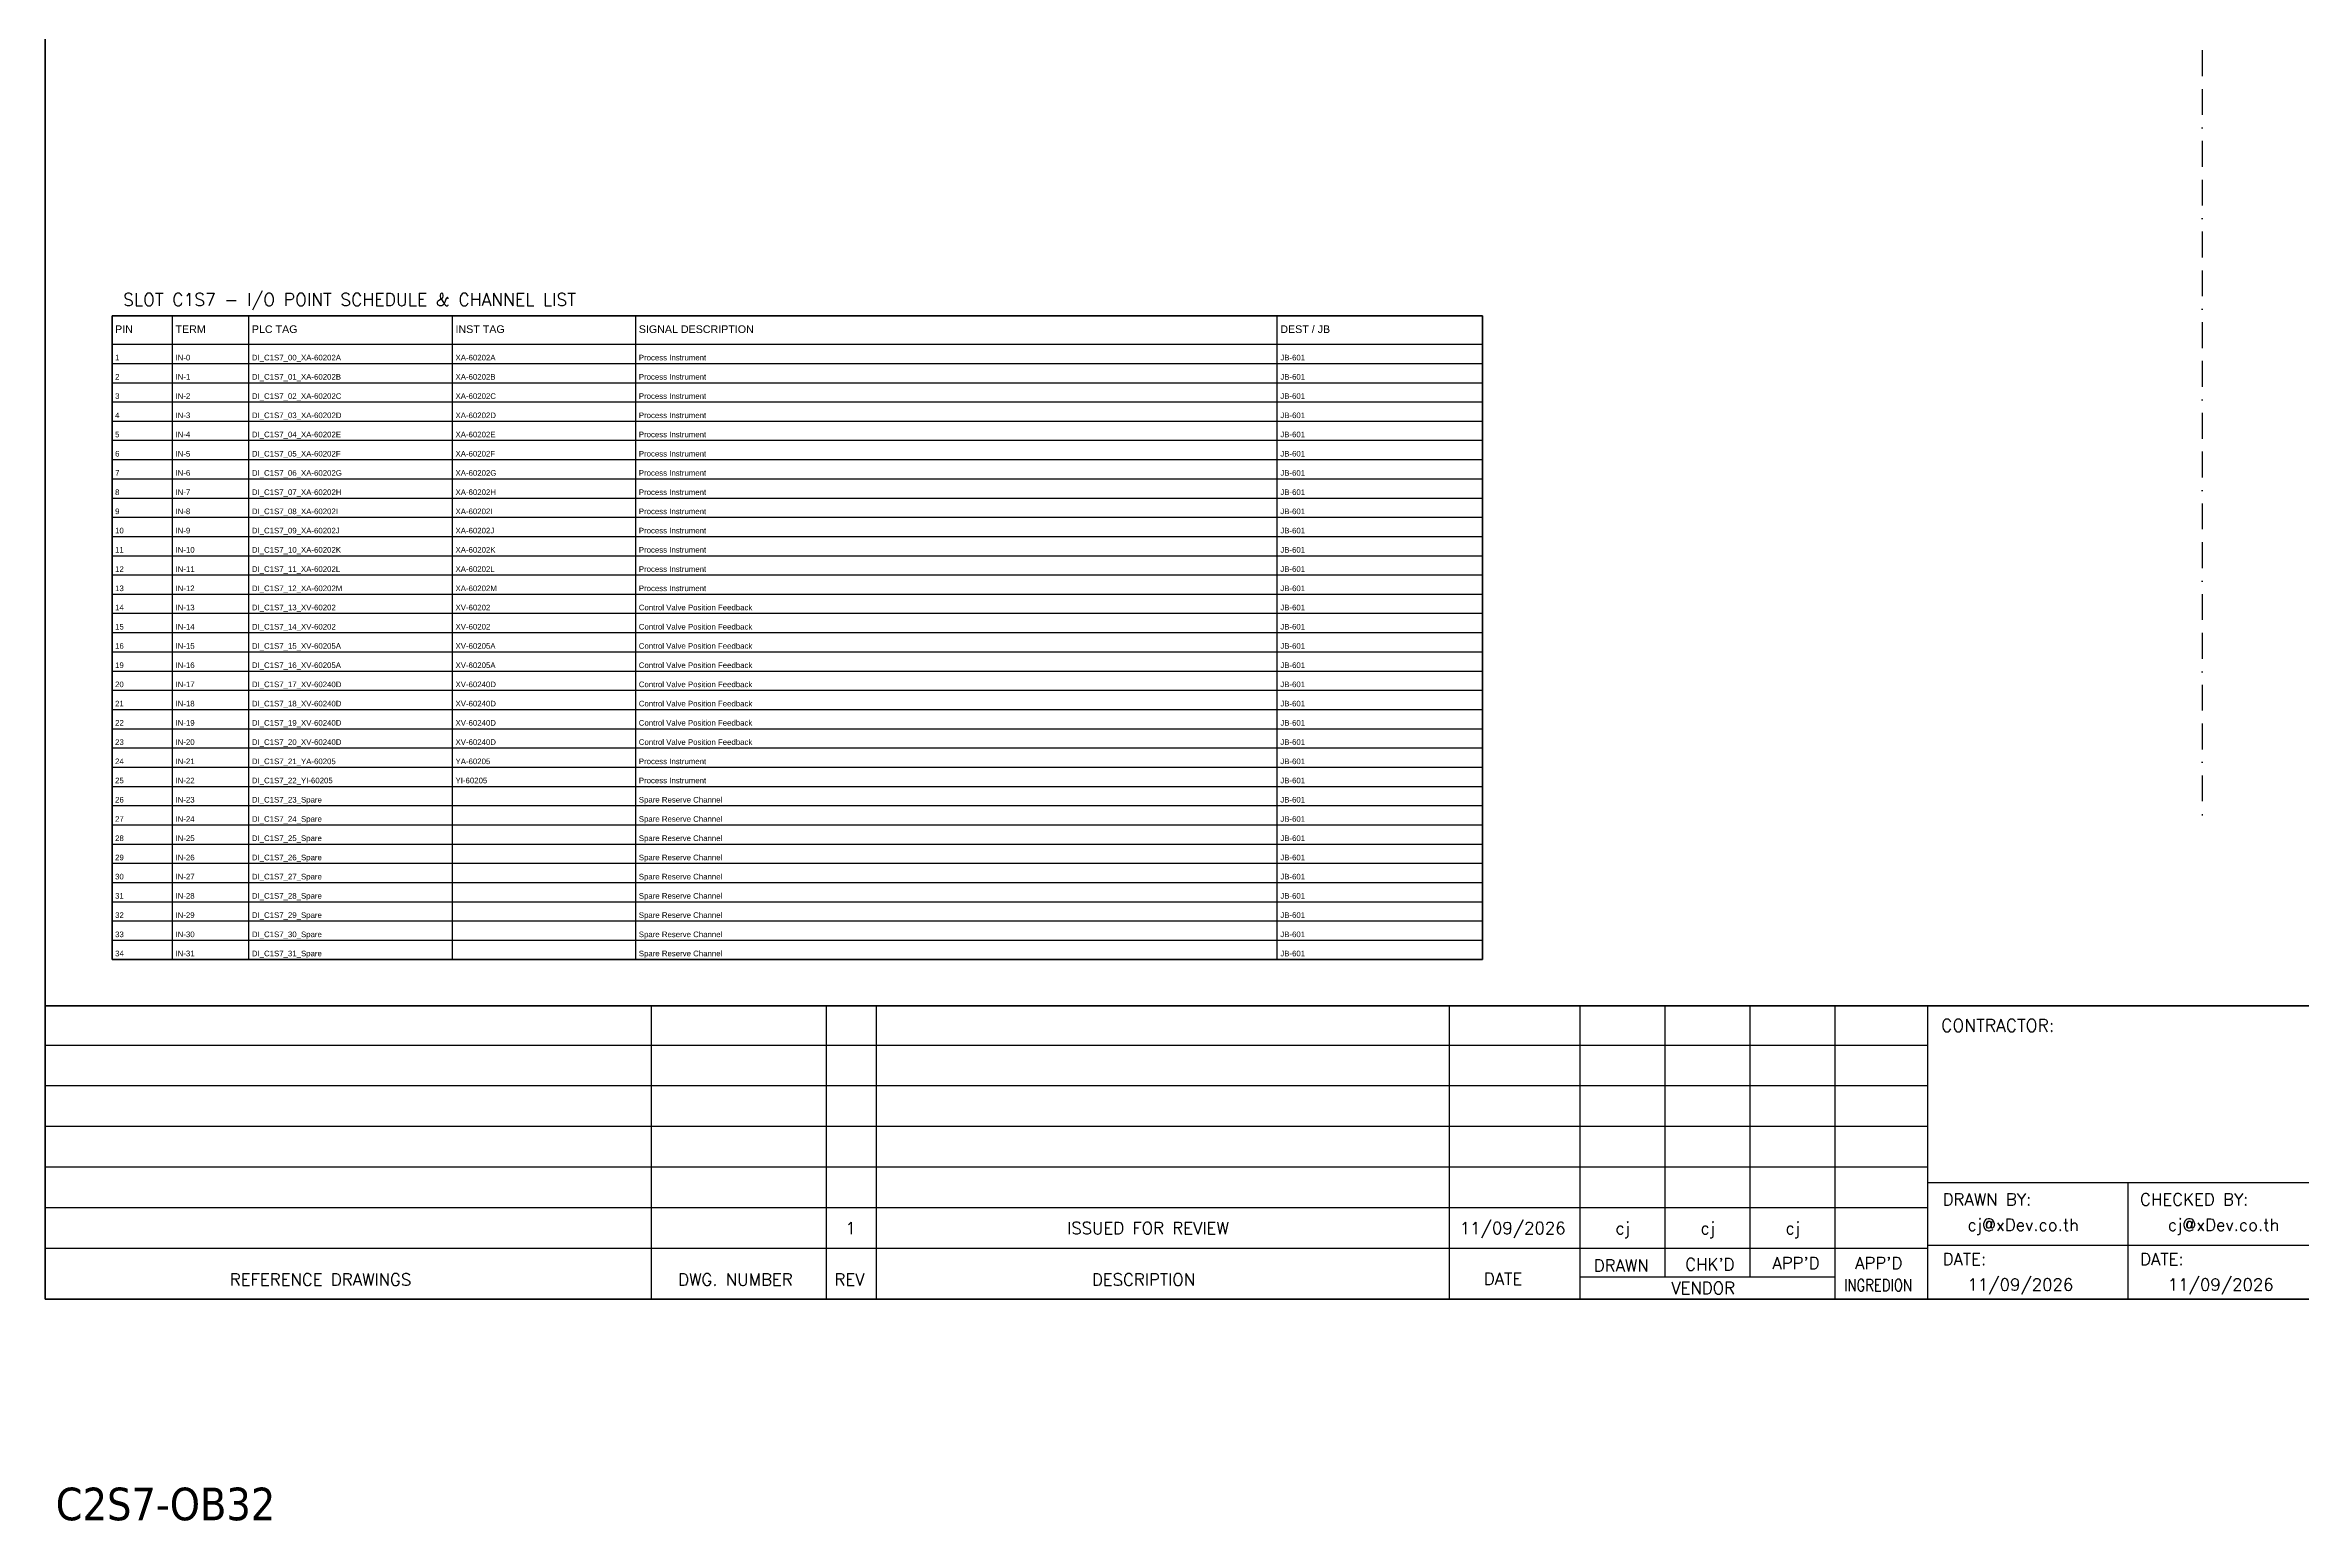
# Model space of a CAD drawing. Header units: millimetres. Extents: x 0 to 62600, y 0 to 14837.
# Drawn here: x 29353 to 31570, y 11799 to 13248 of the extents above; entities that cross this region are included whole.
import ezdxf
from ezdxf.enums import TextEntityAlignment as Align

# ---------------------------------------------------------------- set-up
doc = ezdxf.new("R2010")
doc.units = ezdxf.units.MM
doc.linetypes.add('BORDERX2', pattern=[88.9, 25.4, -12.7, 25.4, -12.7, 0, -12.7])
for name, color, linetype in [('GT_1', 9, 'Continuous'), ('HELPPOINT', 7, 'Continuous'), ('MEMBER', 7, 'Continuous'), ('x01001-FrameArea', 2, 'BORDERX2')]:
    doc.layers.add(name, color=color, linetype=linetype)
doc.styles.add('ROMANS', font='romans.shx', dxfattribs={"width": 0.85, "height": 25})
doc.styles.get("Standard").update_dxf_attribs({"font": 'arial.ttf'})
doc.styles.add('Tahoma', font='')
doc.styles.get('Tahoma').set_extended_font_data('Tahoma')

msp = doc.modelspace()

# ---------------------------------------------------------------- linework, layer by layer
at = {"color": 7}
for p, q in [((29478.1, 12350.7), (29478.1, 12982.8)), ((29553.1, 12350.7), (29553.1, 12982.8)), ((29753.1, 12350.7), (29753.1, 12982.8)), ((29933.1, 12350.7), (29933.1, 12982.8)), ((30563.1, 12350.7), (30563.1, 12982.8)), ((29418.8, 12954.8), (30764.6, 12954.8))]:
    msp.add_line(p, q, dxfattribs=at)
at = {"color": 8}
for p, q in [((29418.8, 12935.9), (30764.6, 12935.9)), ((29418.8, 12917), (30764.6, 12917)), ((29418.8, 12898.1), (30764.6, 12898.1)), ((29418.8, 12879.2), (30764.6, 12879.2)), ((29418.8, 12860.4), (30764.6, 12860.4)), ((29418.8, 12841.5), (30764.6, 12841.5)), ((29418.8, 12822.6), (30764.6, 12822.6)), ((29418.8, 12803.7), (30764.6, 12803.7)), ((29418.8, 12784.9), (30764.6, 12784.9)), ((29418.8, 12766), (30764.6, 12766)), ((29418.8, 12747.1), (30764.6, 12747.1)), ((29418.8, 12728.2), (30764.6, 12728.2)), ((29418.8, 12709.3), (30764.6, 12709.3)), ((29418.8, 12690.5), (30764.6, 12690.5)), ((29418.8, 12671.6), (30764.6, 12671.6)), ((29418.8, 12652.7), (30764.6, 12652.7)), ((29418.8, 12633.8), (30764.6, 12633.8)), ((29418.8, 12615), (30764.6, 12615)), ((29418.8, 12596.1), (30764.6, 12596.1)), ((29418.8, 12577.2), (30764.6, 12577.2)), ((29418.8, 12558.3), (30764.6, 12558.3)), ((29418.8, 12539.4), (30764.6, 12539.4)), ((29418.8, 12520.6), (30764.6, 12520.6)), ((29418.8, 12501.7), (30764.6, 12501.7)), ((29418.8, 12482.8), (30764.6, 12482.8)), ((29418.8, 12463.9), (30764.6, 12463.9)), ((29418.8, 12445), (30764.6, 12445)), ((29418.8, 12426.2), (30764.6, 12426.2)), ((29418.8, 12407.3), (30764.6, 12407.3)), ((29418.8, 12388.4), (30764.6, 12388.4)), ((29418.8, 12369.5), (30764.6, 12369.5))]:
    msp.add_line(p, q, dxfattribs=at)
at = {"color": 7}
msp.add_lwpolyline([(29418.8, 12350.7), (30764.6, 12350.7), (30764.6, 12982.8), (29418.8, 12982.8), (29418.8, 12350.7)], dxfattribs=at)
msp.add_lwpolyline([(29418.8, 12982.7), (30764.6, 12982.7), (30764.6, 12350.6), (29418.8, 12350.6)], close=True)
at = {"layer": 'GT_1', "color": 4}
for p, q in [((29948.5, 12016.9), (29948.5, 12305)), ((30120.4, 12016.9), (30120.4, 12305)), ((30169.6, 12016.9), (30169.6, 12305)), ((30732.2, 12016.9), (30732.2, 12305)), ((30860.5, 12016.9), (30860.5, 12305)), ((30944.1, 12038.7), (30944.1, 12305)), ((31027.6, 12038.7), (31027.6, 12305)), ((31110.9, 12016.9), (31110.9, 12305)), ((31201.9, 12016.9), (31201.9, 12305)), ((31201.9, 12266.2), (29353.1, 12266.2)), ((31201.9, 12226.4), (29353.1, 12226.4)), ((31201.9, 12186.4), (29353.1, 12186.4)), ((31201.9, 12146.5), (29353.1, 12146.5)), ((31988.9, 12131.2), (31201.9, 12131.2)), ((31398.7, 12016.9), (31398.7, 12131.2)), ((31201.9, 12106.6), (29353.1, 12106.6)), ((31201.8, 12066.7), (29353.1, 12066.7)), ((31988.9, 12069.7), (31201.9, 12069.7)), ((31110.9, 12038.7), (30860.5, 12038.7))]:
    msp.add_line(p, q, dxfattribs=at)
at = {"layer": 'HELPPOINT', "color": 4, "lineweight": 35}
for p, q in [((29353.1, 12016.9), (29353.1, 14721.1)), ((29353.1, 12016.9), (29353.1, 14721.1)), ((33246.4, 12016.9), (29353.1, 12016.9)), ((33246.4, 12016.9), (29353.1, 12016.9))]:
    msp.add_line(p, q, dxfattribs=at)
at = {"layer": 'MEMBER', "color": 4, "lineweight": 35}
msp.add_line((29353.1, 12305), (33246.4, 12305), dxfattribs=at)
msp.add_line((29353.1, 12305), (33246.4, 12305), dxfattribs=at)
at = {"layer": 'x01001-FrameArea'}
msp.add_line((31471.3, 14578.4), (31471.3, 12491.9), dxfattribs=at)

# ---------------------------------------------------------------- texts
at = {"color": 3}
for s, p in [('PIN', (29421.8, 12965.8)), ('TERM', (29481.1, 12965.8)), ('PLC TAG', (29556.1, 12965.8)), ('INST TAG', (29756.1, 12965.8)), ('SIGNAL DESCRIPTION', (29936.1, 12965.8)), ('DEST / JB', (30566.1, 12965.8))]:
    msp.add_text(s, height=7.5, dxfattribs=at).set_placement(p)
at = {"color": 7}
for s, p in [('1', (29421.8, 12938.9)), ('IN-0', (29481.1, 12938.9)), ('DI_C1S7_00_XA-60202A', (29556.1, 12938.9)), ('XA-60202A', (29756.1, 12938.9)), ('Process Instrument', (29936.1, 12938.9)), ('JB-601', (30566.1, 12938.9)), ('3', (29421.8, 12901.1)), ('2', (29421.8, 12920)), ('IN-1', (29481.1, 12920)), ('IN-2', (29481.1, 12901.1)), ('DI_C1S7_01_XA-60202B', (29556.1, 12920)), ('DI_C1S7_02_XA-60202C', (29556.1, 12901.1)), ('XA-60202B', (29756.1, 12920)), ('XA-60202C', (29756.1, 12901.1)), ('Process Instrument', (29936.1, 12920)), ('Process Instrument', (29936.1, 12901.1)), ('JB-601', (30566.1, 12920)), ('JB-601', (30566.1, 12901.1)), ('4', (29421.8, 12882.2)), ('IN-3', (29481.1, 12882.2)), ('DI_C1S7_03_XA-60202D', (29556.1, 12882.2)), ('XA-60202D', (29756.1, 12882.2)), ('Process Instrument', (29936.1, 12882.2)), ('JB-601', (30566.1, 12882.2)), ('5', (29421.8, 12863.4)), ('IN-4', (29481.1, 12863.4)), ('DI_C1S7_04_XA-60202E', (29556.1, 12863.4)), ('XA-60202E', (29756.1, 12863.4)), ('Process Instrument', (29936.1, 12863.4)), ('JB-601', (30566.1, 12863.4)), ('6', (29421.8, 12844.5)), ('IN-5', (29481.1, 12844.5)), ('DI_C1S7_05_XA-60202F', (29556.1, 12844.5)), ('XA-60202F', (29756.1, 12844.5)), ('Process Instrument', (29936.1, 12844.5)), ('JB-601', (30566.1, 12844.5)), ('7', (29421.8, 12825.6)), ('IN-6', (29481.1, 12825.6)), ('DI_C1S7_06_XA-60202G', (29556.1, 12825.6)), ('XA-60202G', (29756.1, 12825.6)), ('Process Instrument', (29936.1, 12825.6)), ('JB-601', (30566.1, 12825.6)), ('8', (29421.8, 12806.7)), ('9', (29421.8, 12787.9)), ('IN-7', (29481.1, 12806.7)), ('IN-8', (29481.1, 12787.9)), ('DI_C1S7_07_XA-60202H', (29556.1, 12806.7)), ('DI_C1S7_08_XA-60202I', (29556.1, 12787.9)), ('XA-60202H', (29756.1, 12806.7)), ('XA-60202I', (29756.1, 12787.9)), ('Process Instrument', (29936.1, 12806.7)), ('Process Instrument', (29936.1, 12787.9)), ('JB-601', (30566.1, 12806.7)), ('JB-601', (30566.1, 12787.9)), ('10', (29421.8, 12769)), ('IN-9', (29481.1, 12769)), ('DI_C1S7_09_XA-60202J', (29556.1, 12769)), ('XA-60202J', (29756.1, 12769)), ('Process Instrument', (29936.1, 12769)), ('JB-601', (30566.1, 12769)), ('11', (29421.8, 12750.1)), ('IN-10', (29481.1, 12750.1)), ('DI_C1S7_10_XA-60202K', (29556.1, 12750.1)), ('XA-60202K', (29756.1, 12750.1)), ('Process Instrument', (29936.1, 12750.1)), ('JB-601', (30566.1, 12750.1)), ('12', (29421.8, 12731.2)), ('IN-11', (29481.1, 12731.2)), ('DI_C1S7_11_XA-60202L', (29556.1, 12731.2)), ('XA-60202L', (29756.1, 12731.2)), ('Process Instrument', (29936.1, 12731.2)), ('JB-601', (30566.1, 12731.2)), ('13', (29421.8, 12712.3)), ('IN-12', (29481.1, 12712.3)), ('DI_C1S7_12_XA-60202M', (29556.1, 12712.3)), ('XA-60202M', (29756.1, 12712.3)), ('Process Instrument', (29936.1, 12712.3)), ('JB-601', (30566.1, 12712.3)), ('14', (29421.8, 12693.5)), ('IN-13', (29481.1, 12693.5)), ('DI_C1S7_13_XV-60202', (29556.1, 12693.5)), ('XV-60202', (29756.1, 12693.5)), ('Control Valve Position Feedback', (29936.1, 12693.5)), ('JB-601', (30566.1, 12693.5)), ('15', (29421.8, 12674.6)), ('16', (29421.8, 12655.7)), ('IN-14', (29481.1, 12674.6)), ('IN-15', (29481.1, 12655.7)), ('DI_C1S7_14_XV-60202', (29556.1, 12674.6)), ('DI_C1S7_15_XV-60205A', (29556.1, 12655.7)), ('XV-60202', (29756.1, 12674.6)), ('XV-60205A', (29756.1, 12655.7)), ('Control Valve Position Feedback', (29936.1, 12674.6)), ('Control Valve Position Feedback', (29936.1, 12655.7)), ('JB-601', (30566.1, 12674.6)), ('JB-601', (30566.1, 12655.7)), ('19', (29421.8, 12636.8)), ('IN-16', (29481.1, 12636.8)), ('DI_C1S7_16_XV-60205A', (29556.1, 12636.8)), ('XV-60205A', (29756.1, 12636.8)), ('Control Valve Position Feedback', (29936.1, 12636.8)), ('JB-601', (30566.1, 12636.8)), ('20', (29421.8, 12618)), ('IN-17', (29481.1, 12618)), ('DI_C1S7_17_XV-60240D', (29556.1, 12618)), ('XV-60240D', (29756.1, 12618)), ('Control Valve Position Feedback', (29936.1, 12618)), ('JB-601', (30566.1, 12618)), ('21', (29421.8, 12599.1)), ('IN-18', (29481.1, 12599.1)), ('DI_C1S7_18_XV-60240D', (29556.1, 12599.1)), ('XV-60240D', (29756.1, 12599.1)), ('Control Valve Position Feedback', (29936.1, 12599.1)), ('JB-601', (30566.1, 12599.1)), ('22', (29421.8, 12580.2)), ('IN-19', (29481.1, 12580.2)), ('DI_C1S7_19_XV-60240D', (29556.1, 12580.2)), ('XV-60240D', (29756.1, 12580.2)), ('Control Valve Position Feedback', (29936.1, 12580.2)), ('JB-601', (30566.1, 12580.2)), ('23', (29421.8, 12561.3)), ('IN-20', (29481.1, 12561.3)), ('DI_C1S7_20_XV-60240D', (29556.1, 12561.3)), ('XV-60240D', (29756.1, 12561.3)), ('Control Valve Position Feedback', (29936.1, 12561.3)), ('JB-601', (30566.1, 12561.3)), ('24', (29421.8, 12542.4)), ('25', (29421.8, 12523.6)), ('IN-21', (29481.1, 12542.4)), ('IN-22', (29481.1, 12523.6)), ('DI_C1S7_21_YA-60205', (29556.1, 12542.4)), ('DI_C1S7_22_YI-60205', (29556.1, 12523.6)), ('YA-60205', (29756.1, 12542.4)), ('YI-60205', (29756.1, 12523.6)), ('Process Instrument', (29936.1, 12542.4)), ('Process Instrument', (29936.1, 12523.6)), ('JB-601', (30566.1, 12542.4)), ('JB-601', (30566.1, 12523.6)), ('26', (29421.8, 12504.7)), ('IN-23', (29481.1, 12504.7)), ('DI_C1S7_23_Spare', (29556.1, 12504.7)), ('Spare Reserve Channel', (29936.1, 12504.7)), ('JB-601', (30566.1, 12504.7)), ('27', (29421.8, 12485.8)), ('IN-24', (29481.1, 12485.8)), ('DI_C1S7_24_Spare', (29556.1, 12485.8)), ('Spare Reserve Channel', (29936.1, 12485.8)), ('JB-601', (30566.1, 12485.8)), ('28', (29421.8, 12466.9)), ('IN-25', (29481.1, 12466.9)), ('DI_C1S7_25_Spare', (29556.1, 12466.9)), ('Spare Reserve Channel', (29936.1, 12466.9)), ('JB-601', (30566.1, 12466.9)), ('29', (29421.8, 12448)), ('IN-26', (29481.1, 12448)), ('DI_C1S7_26_Spare', (29556.1, 12448)), ('Spare Reserve Channel', (29936.1, 12448)), ('JB-601', (30566.1, 12448)), ('30', (29421.8, 12429.2)), ('IN-27', (29481.1, 12429.2)), ('DI_C1S7_27_Spare', (29556.1, 12429.2)), ('Spare Reserve Channel', (29936.1, 12429.2)), ('Spare Reserve Channel', (29936.1, 12410.3)), ('JB-601', (30566.1, 12429.2)), ('31', (29421.8, 12410.3)), ('32', (29421.8, 12391.4)), ('IN-28', (29481.1, 12410.3)), ('IN-29', (29481.1, 12391.4)), ('DI_C1S7_28_Spare', (29556.1, 12410.3)), ('DI_C1S7_29_Spare', (29556.1, 12391.4)), ('Spare Reserve Channel', (29936.1, 12391.4)), ('JB-601', (30566.1, 12410.3)), ('JB-601', (30566.1, 12391.4)), ('33', (29421.8, 12372.5)), ('IN-30', (29481.1, 12372.5)), ('DI_C1S7_30_Spare', (29556.1, 12372.5)), ('Spare Reserve Channel', (29936.1, 12372.5)), ('JB-601', (30566.1, 12372.5)), ('34', (29421.8, 12353.7)), ('IN-31', (29481.1, 12353.7)), ('DI_C1S7_31_Spare', (29556.1, 12353.7)), ('Spare Reserve Channel', (29936.1, 12353.7)), ('JB-601', (30566.1, 12353.7))]:
    msp.add_text(s, height=5.5, dxfattribs=at).set_placement(p)
at = {"color": 2, "style": 'Tahoma'}
msp.add_text('C2S7-OB32', height=32, dxfattribs=at).set_placement((29363.5, 11799.9))
at = {"layer": 'MEMBER', "color": 4, "ltscale": 0.8, "style": 'ROMANS'}
for s, height, p in [('SLOT C1S7 - I/O POINT SCHEDULE & CHANNEL LIST', 12.35, (29429.7, 12992.4)), ('CONTRACTOR:', 12.35, (31215, 12279.6)), ('DRAWN BY:', 11.88, (31216.5, 12109)), ('CHECKED BY:', 11.875, (31410.4, 12109)), ('cj@xDev.co.th', 11.875, (31240.9, 12084.1)), ('cj@xDev.co.th', 11.875, (31437.7, 12084.1)), ('DATE:', 11.88, (31216.5, 12050.4)), ('DATE:', 11.88, (31410.4, 12050.4)), ('REFERENCE DRAWINGS', 11.875, (29534.5, 12030.3)), ('DWG. NUMBER', 11.875, (29974.7, 12030.3)), ('REV', 11.88, (30128.2, 12030.3)), ('DESCRIPTION', 11.875, (30381.1, 12030.3)), ('DATE', 11.88, (30765.9, 12031.1)), ('DRAWN', 11.88, (30873.9, 12044.1)), ("CHK'D", 11.88, (30963.7, 12045.3)), ("APP'D", 11.88, (31049.3, 12046.5)), ("APP'D", 11.88, (31130.5, 12046.5)), ('11/09/2026', 11.88, (31240.9, 12025.4)), ('11/09/2026', 11.88, (31437.7, 12025.4)), ('VENDOR', 11.88, (30950, 12022))]:
    msp.add_text(s, height=height, dxfattribs=at).set_placement(p)
for s, height, p in [('1', 11.9, (30144, 12086.8)), ('ISSUED FOR REVIEW', 11.875, (30436.1, 12086.8)), ('11/09/2026', 11.88, (30794.3, 12086.8)), ('cj', 11.88, (30902.2, 12086.8)), ('cj', 11.88, (30985.8, 12086.8)), ('cj', 11.88, (31069.3, 12086.8))]:
    msp.add_text(s, height=height, dxfattribs=at).set_placement(p, align=Align.MIDDLE_CENTER)
at = {"layer": 'MEMBER', "color": 4, "ltscale": 0.8, "style": 'ROMANS', "width": 0.8}
msp.add_text('INGREDION', height=11.88, dxfattribs=at).set_placement((31119.7, 12024.8))

doc.saveas('drawing.dxf')
